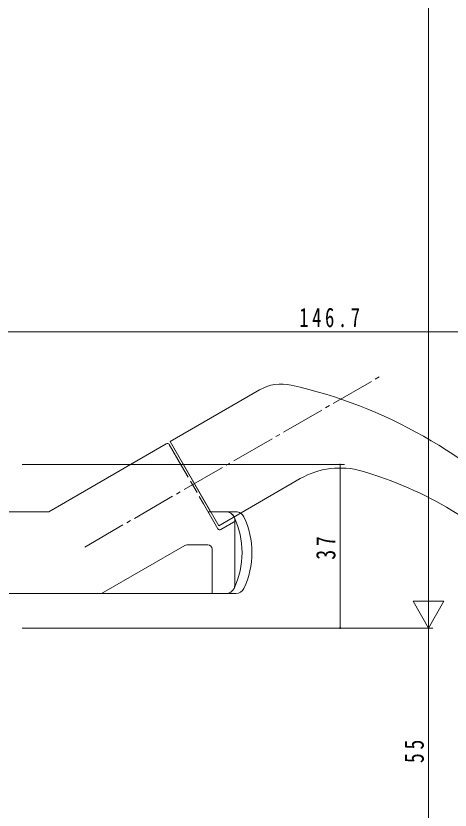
# Model space of a CAD drawing. Units: millimetres on the paper. Extents: x -397 to 397, y -282 to 282.
# Drawn here: x -252.4 to -154, y -191.9 to -12.2 of the extents above; entities that cross this region are included whole.
import ezdxf

# ---------------------------------------------------------------- set-up
doc = ezdxf.new("R2010")
doc.units = ezdxf.units.MM
doc.linetypes.add('USER2', pattern=[13, 10, -1, 1, -1])
doc.linetypes.add('USER4', pattern=[4, 3, -1])
doc.layers.add('0-5_YKK_13', color=4, linetype='Continuous', lineweight=18)
doc.layers.add('0-6_YKK_D', color=6, linetype='Continuous', lineweight=18)
doc.styles.add('ＭＳ ゴシック', font='')
doc.styles.get('ＭＳ ゴシック').set_extended_font_data('MS Gothic')

msp = doc.modelspace()

# ---------------------------------------------------------------- linework, layer by layer
at = {"layer": '0-5_YKK_13', "linetype": 'USER2'}
msp.add_line((-236.774, -132.39), (-169.399, -93.49), dxfattribs=at)
at = {"layer": '0-5_YKK_13'}
for p, q in [((-197.184, -96.83), (-217.419, -108.513)), ((-244.918, -124.39), (-218.285, -109.013)), ((-218.285, -109.013), (-244.918, -124.39)), ((-206.419, -127.566), (-217.419, -108.513)), ((-208.253, -124.4), (-217.419, -108.523)), ((-216.496, -111.213), (-216.477, -111.145)), ((-206.419, -127.566), (-187.95, -116.903)), ((-209.877, -122.576), (-206.602, -128.249)), ((-253.908, -124.39), (-244.918, -124.39)), ((-244.918, -124.39), (-253.908, -124.39)), ((-202.533, -124.39), (-208.83, -124.39)), ((-202.939, -125.556), (-202.939, -125.557)), ((-205.919, -128.432), (-202.535, -126.478)), ((-202.757, -126.39), (-202.757, -126.606)), ((-202.757, -126.606), (-202.757, -140.89)), ((-232.925, -142.89), (-214.104, -132.023)), ((-213.604, -131.89), (-208.908, -131.89)), ((-207.908, -132.89), (-207.908, -142.89)), ((-253.908, -142.89), (-202.533, -142.89))]:
    msp.add_line(p, q, dxfattribs=at)
at = {"layer": '0-5_YKK_13', "linetype": 'USER4'}
msp.add_line((-214.827, -114.003), (-209.877, -122.576), dxfattribs=at)
at = {"layer": '0-5_YKK_13'}
msp.add_lwpolyline([(-216.477, -111.145), (-217.602, -109.196), (-214.827, -114.003)], dxfattribs=at)
for centre, radius, start, end in [((-192.184, -105.491), 10, 77.25157, 120), ((-214.251, -203.026), 110, 43.67394, 77.25157), ((-218.035, -109.446), 0.5, 30, 120), ((-218.035, -109.446), 0.5, 30, 120), ((-178.95, -132.491), 18, 73.87057, 120), ((-197.563, -196.854), 85, 43.92258, 73.87057), ((-204.757, -126.39), 2, 24.61271, 90), ((-204.757, -126.39), 2, 25.24378, 90), ((-204.757, -126.39), 2, 24.61271, 90), ((-220.134, -133.64), 19, 334.75622, 25.24378), ((-220.134, -133.64), 19, 334.75622, 25.17738), ((-204.757, -126.39), 2, 0, 24.61271), ((-202.533, -126.39), 2, 57.53148, 90), ((-202.533, -126.39), 2, 25.24378, 57.53148), ((-217.909, -133.64), 19, 334.75622, 25.24378), ((-206.169, -127.999), 0.5, 210, 300), ((-213.604, -132.89), 1, 90, 120), ((-208.908, -132.89), 1, 0, 90), ((-200.908, -133.64), 2, 355, 5), ((-204.757, -140.89), 2, 270, 334.75622), ((-204.757, -140.89), 2, 334.75622, 0), ((-202.533, -140.89), 2, 270, 334.75622), ((-202.533, -140.89), 2, 270, 334.75622)]:
    msp.add_arc(centre, radius, start, end, dxfattribs=at)
at = {"layer": '0-6_YKK_D'}
for p, q in [((-158.916, -143.7), (-158.916, 142.3)), ((-250.908, -113.7), (-177.916, -113.7)), ((-178.916, -150.7), (-178.916, -113.7)), ((-158.916, -150.7), (-158.916, -138.576)), ((-155.416, -144.638), (-162.416, -144.638)), ((-158.916, -150.7), (-162.416, -144.638)), ((-158.916, -150.7), (-155.416, -144.638)), ((-250.908, -150.7), (-157.916, -150.7)), ((-250.908, -150.7), (-177.916, -150.7)), ((-250.908, -150.7), (-157.916, -150.7)), ((-158.916, -205.7), (-158.916, -150.7))]:
    msp.add_line(p, q, dxfattribs=at)
msp.add_lwpolyline([(-323.908, -83.7), (-253.908, -83.7), (-106.614, -83.7)], dxfattribs=at)
for centre, start, end in [((-178.916, -113.7), 90, 270), ((-178.916, -113.7), 270, 90), ((-178.916, -150.7), 90, 270), ((-178.916, -150.7), 270, 90)]:
    msp.add_arc(centre, 0.106, start, end, dxfattribs=at)

# ---------------------------------------------------------------- texts
at = {"layer": '0-6_YKK_D', "color": 7, "insert": (-188.156, -82.7), "char_height": 4.399, "attachment_point": 7, "style": 'ＭＳ ゴシック'}
msp.add_mtext('\\T1.39;\\W0.7;146.7', dxfattribs=at)
at = {"layer": '0-6_YKK_D', "color": 7, "char_height": 4.399, "attachment_point": 7, "rotation": 90, "style": 'ＭＳ ゴシック'}
for s, insert in [('\\T1.37;\\W0.75;37', (-179.916, -135.246)), ('\\T1.37;\\W0.75;55', (-159.916, -181.27))]:
    msp.add_mtext(s, dxfattribs=dict(at, insert=insert))

doc.saveas('drawing.dxf')
